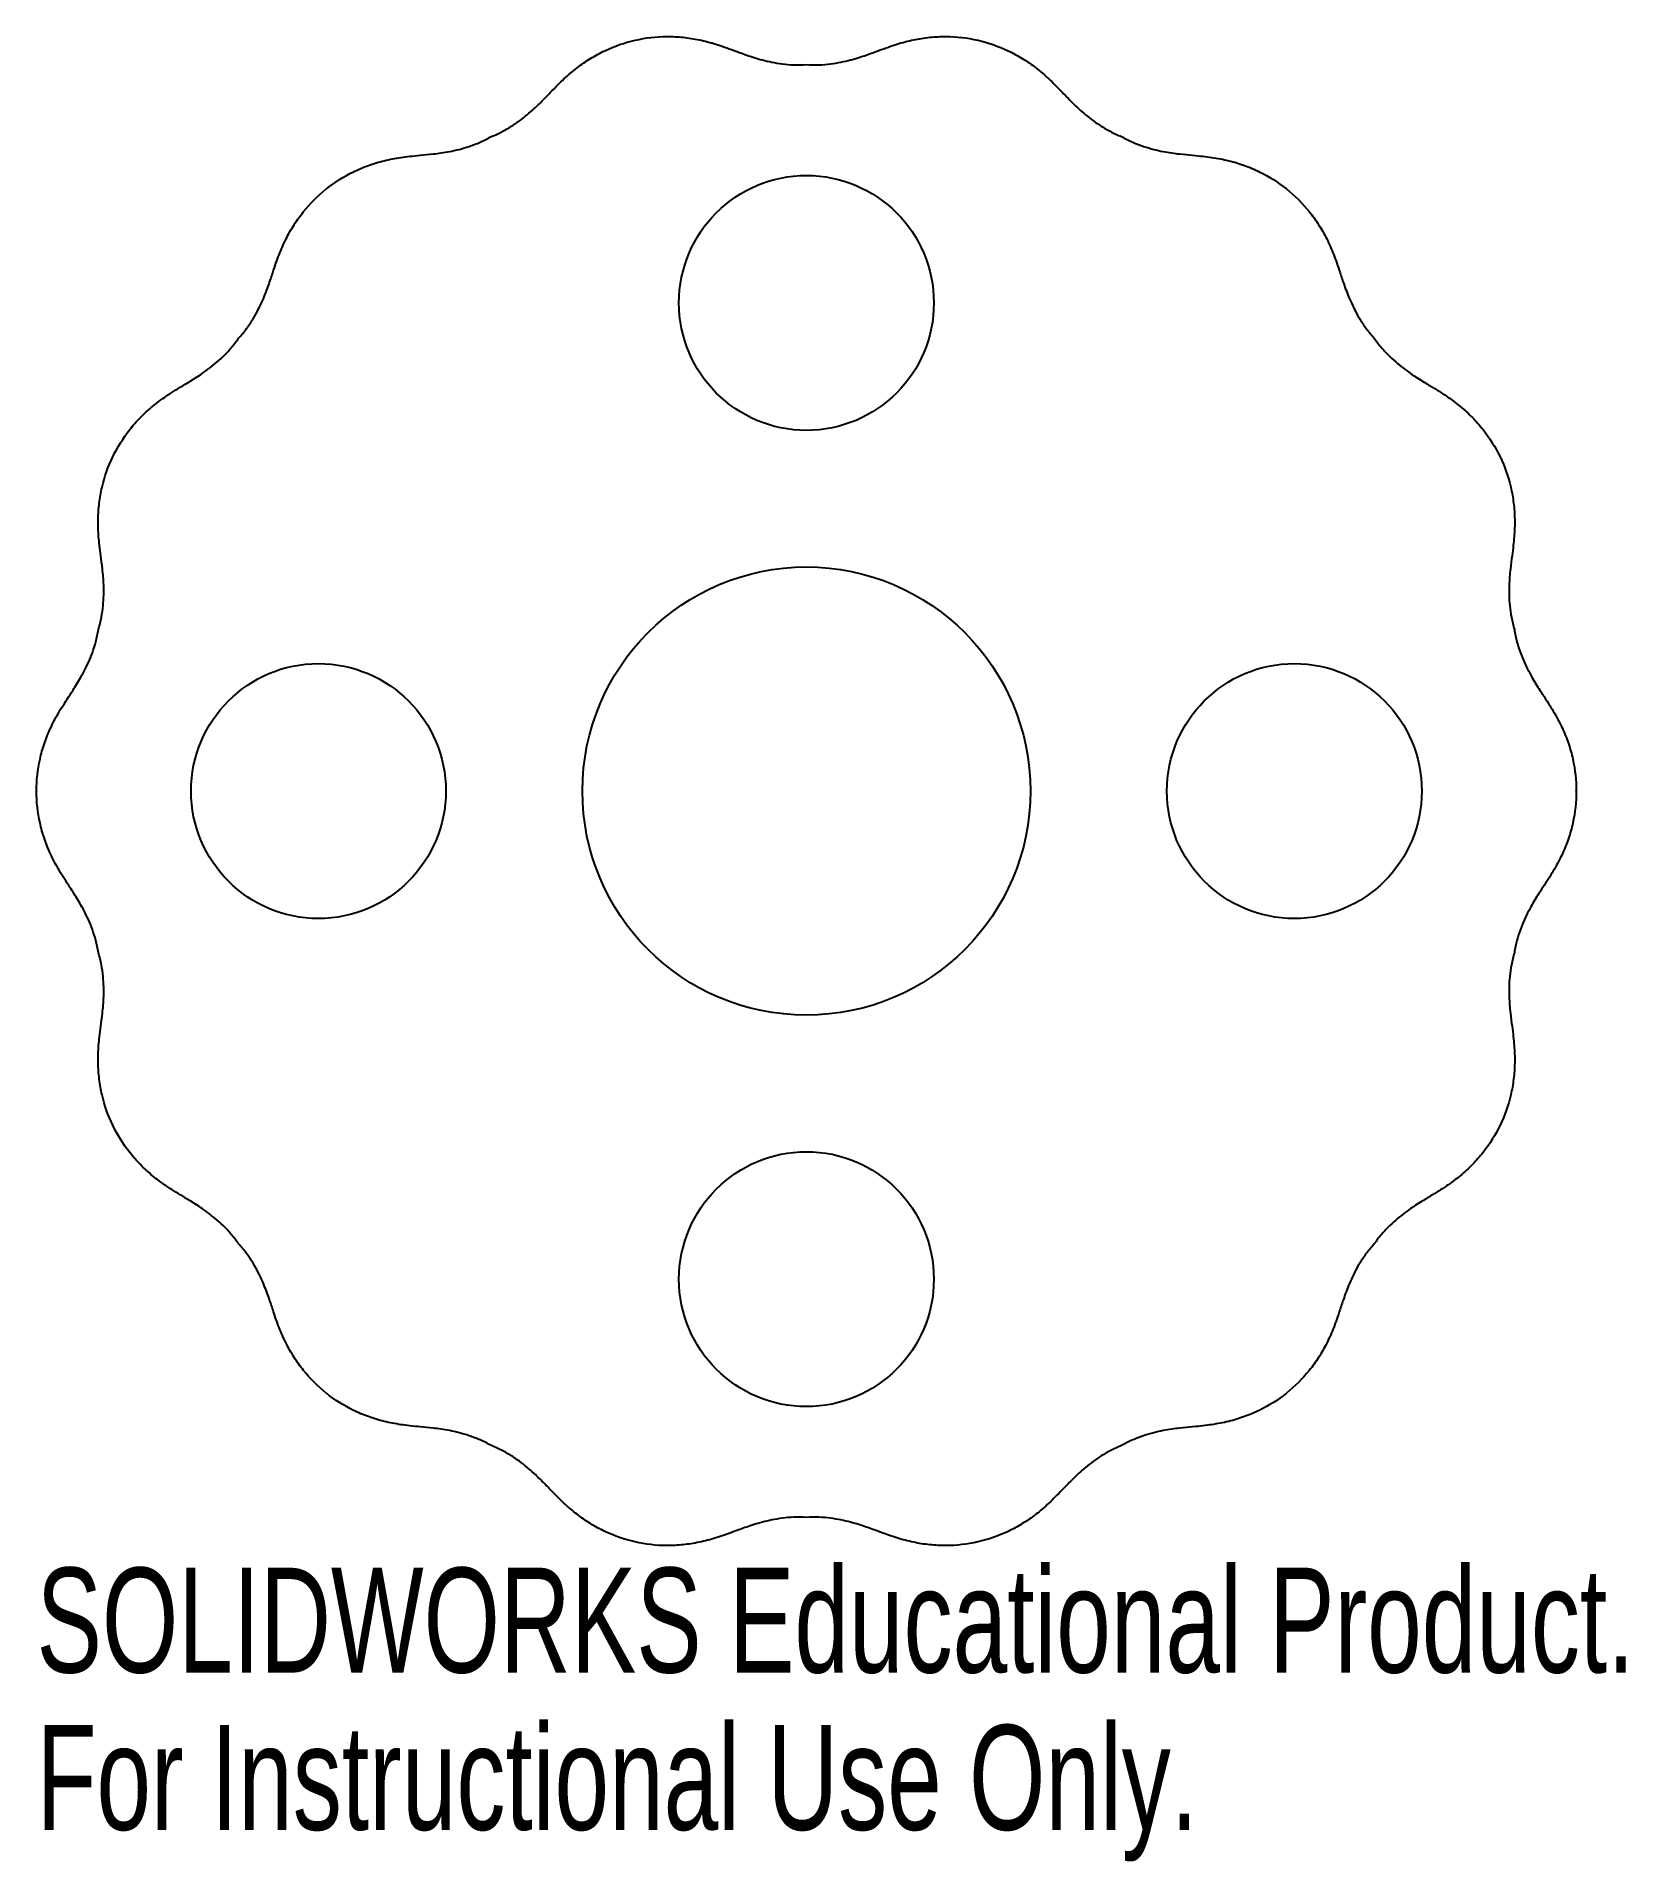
# Model space of a CAD drawing. Header units: millimetres. Extents: x -35.5 to 37.8, y -49.3 to 34.8.
import ezdxf

# ---------------------------------------------------------------- set-up
doc = ezdxf.new("R2010")
doc.units = ezdxf.units.MM
doc.styles.add('SLDTEXTSTYLE0', font='TXT', dxfattribs={"width": 0.7})

msp = doc.modelspace()

# ---------------------------------------------------------------- linework, layer by layer
at = {"color": 7, "linetype": 'Continuous', "lineweight": 25}
for p, q in [((-7.896, 34.611), (-7.903, 34.609)), ((7.903, 34.609), (7.896, 34.611)), ((-22.131, 27.757), (-22.137, 27.753)), ((22.137, 27.753), (22.131, 27.757)), ((-31.983, 15.406), (-31.986, 15.4)), ((31.986, 15.4), (31.983, 15.406)), ((-35.5, 0.004), (-35.5, -0.004)), ((35.5, -0.004), (35.5, 0.004)), ((-31.986, -15.4), (-31.983, -15.406)), ((31.983, -15.406), (31.986, -15.4)), ((-22.137, -27.753), (-22.131, -27.757)), ((22.131, -27.757), (22.137, -27.753)), ((-7.903, -34.609), (-7.896, -34.611)), ((7.896, -34.611), (7.903, -34.609))]:
    msp.add_line(p, q, dxfattribs=at)
for centre, radius in [((0, 22.5), 5.875), ((0, 0), 10.328), ((-22.5, 0), 5.875), ((22.5, 0), 5.875), ((0, -22.5), 5.875)]:
    msp.add_circle(centre, radius, dxfattribs=at)
for points, knots in [([(-14.528, 30.168), (-14.349, 30.24), (-13.99, 30.407), (-13.38, 30.769), (-12.761, 31.251), (-12.216, 31.772), (-11.657, 32.357), (-11.188, 32.833), (-10.577, 33.353), (-9.959, 33.78), (-9.084, 34.256), (-8.383, 34.5), (-7.903, 34.609)], [0.0230107, 0.0230107, 0.0230107, 0.0230107, 0.0535416, 0.0840725, 0.1451343, 0.2061962, 0.267258, 0.3893817, 0.5115053, 0.633629, 0.7557527, 1, 1, 1, 1]), ([(-7.896, 34.611), (-7.416, 34.721), (-6.679, 34.805), (-5.684, 34.756), (-4.942, 34.639), (-4.166, 34.436), (-3.536, 34.21), (-2.78, 33.926), (-2.062, 33.693), (-1.296, 33.527), (-0.588, 33.466), (-0.192, 33.471), (0, 33.484)], [0.0230107, 0.0230107, 0.0230107, 0.0230107, 0.267258, 0.3893817, 0.5115053, 0.633629, 0.7557527, 0.8168145, 0.8778763, 0.9389382, 0.9694691, 1, 1, 1, 1]), ([(0, 33.484), (0.192, 33.471), (0.588, 33.466), (1.296, 33.527), (2.062, 33.693), (2.78, 33.926), (3.536, 34.21), (4.166, 34.436), (4.942, 34.639), (5.684, 34.756), (6.679, 34.805), (7.416, 34.721), (7.896, 34.611)], [0.0230107, 0.0230107, 0.0230107, 0.0230107, 0.0535416, 0.0840725, 0.1451343, 0.2061962, 0.267258, 0.3893817, 0.5115053, 0.633629, 0.7557527, 1, 1, 1, 1]), ([(7.903, 34.609), (8.383, 34.5), (9.084, 34.256), (9.959, 33.78), (10.577, 33.353), (11.188, 32.833), (11.657, 32.357), (12.216, 31.772), (12.761, 31.251), (13.38, 30.769), (13.99, 30.407), (14.349, 30.24), (14.528, 30.168)], [0.0230107, 0.0230107, 0.0230107, 0.0230107, 0.267258, 0.3893817, 0.5115053, 0.633629, 0.7557527, 0.8168145, 0.8778763, 0.9389382, 0.9694691, 1, 1, 1, 1]), ([(-22.131, 27.757), (-21.747, 28.065), (-21.118, 28.46), (-20.201, 28.848), (-19.482, 29.065), (-18.694, 29.218), (-18.029, 29.288), (-17.224, 29.36), (-16.476, 29.462), (-15.714, 29.645), (-15.051, 29.897), (-14.696, 30.073), (-14.528, 30.168)], [0.0230107, 0.0230107, 0.0230107, 0.0230107, 0.267258, 0.3893817, 0.5115053, 0.633629, 0.7557527, 0.8168145, 0.8778763, 0.9389382, 0.9694691, 1, 1, 1, 1]), ([(14.528, 30.168), (14.696, 30.073), (15.051, 29.897), (15.714, 29.645), (16.476, 29.462), (17.224, 29.36), (18.029, 29.288), (18.694, 29.218), (19.482, 29.065), (20.201, 28.848), (21.118, 28.46), (21.747, 28.065), (22.131, 27.757)], [0.0230107, 0.0230107, 0.0230107, 0.0230107, 0.0535416, 0.0840725, 0.1451343, 0.2061962, 0.267258, 0.3893817, 0.5115053, 0.633629, 0.7557527, 1, 1, 1, 1]), ([(-26.179, 20.877), (-26.049, 21.019), (-25.798, 21.326), (-25.405, 21.917), (-25.057, 22.619), (-24.791, 23.326), (-24.542, 24.094), (-24.326, 24.727), (-24.001, 25.461), (-23.63, 26.114), (-23.047, 26.922), (-22.522, 27.446), (-22.137, 27.753)], [0.0230107, 0.0230107, 0.0230107, 0.0230107, 0.0535416, 0.0840725, 0.1451343, 0.2061962, 0.267258, 0.3893817, 0.5115053, 0.633629, 0.7557527, 1, 1, 1, 1]), ([(22.137, 27.753), (22.522, 27.446), (23.047, 26.922), (23.63, 26.114), (24.001, 25.461), (24.326, 24.727), (24.542, 24.094), (24.791, 23.326), (25.057, 22.619), (25.405, 21.917), (25.798, 21.326), (26.049, 21.019), (26.179, 20.877)], [0.0230107, 0.0230107, 0.0230107, 0.0230107, 0.267258, 0.3893817, 0.5115053, 0.633629, 0.7557527, 0.8168145, 0.8778763, 0.9389382, 0.9694691, 1, 1, 1, 1]), ([(-31.983, 15.406), (-31.77, 15.85), (-31.376, 16.479), (-30.717, 17.226), (-30.164, 17.733), (-29.521, 18.214), (-28.951, 18.565), (-28.257, 18.979), (-27.628, 19.395), (-27.021, 19.891), (-26.532, 20.406), (-26.289, 20.719), (-26.179, 20.877)], [0.0230107, 0.0230107, 0.0230107, 0.0230107, 0.267258, 0.3893817, 0.5115053, 0.633629, 0.7557527, 0.8168145, 0.8778763, 0.9389382, 0.9694691, 1, 1, 1, 1]), ([(26.179, 20.877), (26.289, 20.719), (26.532, 20.406), (27.021, 19.891), (27.628, 19.395), (28.257, 18.979), (28.951, 18.565), (29.521, 18.214), (30.164, 17.733), (30.717, 17.226), (31.376, 16.479), (31.77, 15.85), (31.983, 15.406)], [0.0230107, 0.0230107, 0.0230107, 0.0230107, 0.0535416, 0.0840725, 0.1451343, 0.2061962, 0.267258, 0.3893817, 0.5115053, 0.633629, 0.7557527, 1, 1, 1, 1]), ([(-32.645, 7.451), (-32.589, 7.635), (-32.496, 8.021), (-32.399, 8.724), (-32.389, 9.507), (-32.457, 10.259), (-32.566, 11.06), (-32.646, 11.724), (-32.671, 12.526), (-32.62, 13.275), (-32.446, 14.256), (-32.2, 14.956), (-31.986, 15.4)], [0.0230107, 0.0230107, 0.0230107, 0.0230107, 0.0535416, 0.0840725, 0.1451343, 0.2061962, 0.267258, 0.3893817, 0.5115053, 0.633629, 0.7557527, 1, 1, 1, 1]), ([(31.986, 15.4), (32.2, 14.956), (32.446, 14.256), (32.62, 13.275), (32.671, 12.526), (32.646, 11.724), (32.566, 11.06), (32.457, 10.259), (32.389, 9.507), (32.399, 8.724), (32.496, 8.021), (32.589, 7.635), (32.645, 7.451)], [0.0230107, 0.0230107, 0.0230107, 0.0230107, 0.267258, 0.3893817, 0.5115053, 0.633629, 0.7557527, 0.8168145, 0.8778763, 0.9389382, 0.9694691, 1, 1, 1, 1]), ([(-35.5, 0.004), (-35.501, 0.496), (-35.418, 1.234), (-35.15, 2.193), (-34.871, 2.89), (-34.5, 3.601), (-34.139, 4.165), (-33.694, 4.839), (-33.307, 5.487), (-32.975, 6.197), (-32.758, 6.873), (-32.675, 7.261), (-32.645, 7.451)], [0.0230107, 0.0230107, 0.0230107, 0.0230107, 0.267258, 0.3893817, 0.5115053, 0.633629, 0.7557527, 0.8168145, 0.8778763, 0.9389382, 0.9694691, 1, 1, 1, 1]), ([(32.645, 7.451), (32.675, 7.261), (32.758, 6.873), (32.975, 6.197), (33.307, 5.487), (33.694, 4.839), (34.139, 4.165), (34.5, 3.601), (34.871, 2.89), (35.15, 2.193), (35.418, 1.234), (35.501, 0.496), (35.5, 0.004)], [0.0230107, 0.0230107, 0.0230107, 0.0230107, 0.0535416, 0.0840725, 0.1451343, 0.2061962, 0.267258, 0.3893817, 0.5115053, 0.633629, 0.7557527, 1, 1, 1, 1]), ([(-32.645, -7.451), (-32.675, -7.261), (-32.758, -6.873), (-32.975, -6.197), (-33.307, -5.487), (-33.694, -4.839), (-34.139, -4.165), (-34.5, -3.601), (-34.871, -2.89), (-35.15, -2.193), (-35.418, -1.234), (-35.501, -0.496), (-35.5, -0.004)], [0.0230107, 0.0230107, 0.0230107, 0.0230107, 0.0535416, 0.0840725, 0.1451343, 0.2061962, 0.267258, 0.3893817, 0.5115053, 0.633629, 0.7557527, 1, 1, 1, 1]), ([(35.5, -0.004), (35.501, -0.496), (35.418, -1.234), (35.15, -2.193), (34.871, -2.89), (34.5, -3.601), (34.139, -4.165), (33.694, -4.839), (33.307, -5.487), (32.975, -6.197), (32.758, -6.873), (32.675, -7.261), (32.645, -7.451)], [0.0230107, 0.0230107, 0.0230107, 0.0230107, 0.267258, 0.3893817, 0.5115053, 0.633629, 0.7557527, 0.8168145, 0.8778763, 0.9389382, 0.9694691, 1, 1, 1, 1]), ([(-31.986, -15.4), (-32.2, -14.956), (-32.446, -14.256), (-32.62, -13.275), (-32.671, -12.526), (-32.646, -11.724), (-32.566, -11.06), (-32.457, -10.259), (-32.389, -9.507), (-32.399, -8.724), (-32.496, -8.021), (-32.589, -7.635), (-32.645, -7.451)], [0.0230107, 0.0230107, 0.0230107, 0.0230107, 0.267258, 0.3893817, 0.5115053, 0.633629, 0.7557527, 0.8168145, 0.8778763, 0.9389382, 0.9694691, 1, 1, 1, 1]), ([(32.645, -7.451), (32.589, -7.635), (32.496, -8.021), (32.399, -8.724), (32.389, -9.507), (32.457, -10.259), (32.566, -11.06), (32.646, -11.724), (32.671, -12.526), (32.62, -13.275), (32.446, -14.256), (32.2, -14.956), (31.986, -15.4)], [0.0230107, 0.0230107, 0.0230107, 0.0230107, 0.0535416, 0.0840725, 0.1451343, 0.2061962, 0.267258, 0.3893817, 0.5115053, 0.633629, 0.7557527, 1, 1, 1, 1]), ([(-26.179, -20.877), (-26.289, -20.719), (-26.532, -20.406), (-27.021, -19.891), (-27.628, -19.395), (-28.257, -18.979), (-28.951, -18.565), (-29.521, -18.214), (-30.164, -17.733), (-30.717, -17.226), (-31.376, -16.479), (-31.77, -15.85), (-31.983, -15.406)], [0.0230107, 0.0230107, 0.0230107, 0.0230107, 0.0535416, 0.0840725, 0.1451343, 0.2061962, 0.267258, 0.3893817, 0.5115053, 0.633629, 0.7557527, 1, 1, 1, 1]), ([(31.983, -15.406), (31.77, -15.85), (31.376, -16.479), (30.717, -17.226), (30.164, -17.733), (29.521, -18.214), (28.951, -18.565), (28.257, -18.979), (27.628, -19.395), (27.021, -19.891), (26.532, -20.406), (26.289, -20.719), (26.179, -20.877)], [0.0230107, 0.0230107, 0.0230107, 0.0230107, 0.267258, 0.3893817, 0.5115053, 0.633629, 0.7557527, 0.8168145, 0.8778763, 0.9389382, 0.9694691, 1, 1, 1, 1]), ([(-22.137, -27.753), (-22.522, -27.446), (-23.047, -26.922), (-23.63, -26.114), (-24.001, -25.461), (-24.326, -24.727), (-24.542, -24.094), (-24.791, -23.326), (-25.057, -22.619), (-25.405, -21.917), (-25.798, -21.326), (-26.049, -21.019), (-26.179, -20.877)], [0.0230107, 0.0230107, 0.0230107, 0.0230107, 0.267258, 0.3893817, 0.5115053, 0.633629, 0.7557527, 0.8168145, 0.8778763, 0.9389382, 0.9694691, 1, 1, 1, 1]), ([(26.179, -20.877), (26.049, -21.019), (25.798, -21.326), (25.405, -21.917), (25.057, -22.619), (24.791, -23.326), (24.542, -24.094), (24.326, -24.727), (24.001, -25.461), (23.63, -26.114), (23.047, -26.922), (22.522, -27.446), (22.137, -27.753)], [0.0230107, 0.0230107, 0.0230107, 0.0230107, 0.0535416, 0.0840725, 0.1451343, 0.2061962, 0.267258, 0.3893817, 0.5115053, 0.633629, 0.7557527, 1, 1, 1, 1]), ([(-14.528, -30.168), (-14.696, -30.073), (-15.051, -29.897), (-15.714, -29.645), (-16.476, -29.462), (-17.224, -29.36), (-18.029, -29.288), (-18.694, -29.218), (-19.482, -29.065), (-20.201, -28.848), (-21.118, -28.46), (-21.747, -28.065), (-22.131, -27.757)], [0.0230107, 0.0230107, 0.0230107, 0.0230107, 0.0535416, 0.0840725, 0.1451343, 0.2061962, 0.267258, 0.3893817, 0.5115053, 0.633629, 0.7557527, 1, 1, 1, 1]), ([(22.131, -27.757), (21.747, -28.065), (21.118, -28.46), (20.201, -28.848), (19.482, -29.065), (18.694, -29.218), (18.029, -29.288), (17.224, -29.36), (16.476, -29.462), (15.714, -29.645), (15.051, -29.897), (14.696, -30.073), (14.528, -30.168)], [0.0230107, 0.0230107, 0.0230107, 0.0230107, 0.267258, 0.3893817, 0.5115053, 0.633629, 0.7557527, 0.8168145, 0.8778763, 0.9389382, 0.9694691, 1, 1, 1, 1]), ([(-7.903, -34.609), (-8.383, -34.5), (-9.084, -34.256), (-9.959, -33.78), (-10.577, -33.353), (-11.188, -32.833), (-11.657, -32.357), (-12.216, -31.772), (-12.761, -31.251), (-13.38, -30.769), (-13.99, -30.407), (-14.349, -30.24), (-14.528, -30.168)], [0.0230107, 0.0230107, 0.0230107, 0.0230107, 0.267258, 0.3893817, 0.5115053, 0.633629, 0.7557527, 0.8168145, 0.8778763, 0.9389382, 0.9694691, 1, 1, 1, 1]), ([(14.528, -30.168), (14.349, -30.24), (13.99, -30.407), (13.38, -30.769), (12.761, -31.251), (12.216, -31.772), (11.657, -32.357), (11.188, -32.833), (10.577, -33.353), (9.959, -33.78), (9.084, -34.256), (8.383, -34.5), (7.903, -34.609)], [0.0230107, 0.0230107, 0.0230107, 0.0230107, 0.0535416, 0.0840725, 0.1451343, 0.2061962, 0.267258, 0.3893817, 0.5115053, 0.633629, 0.7557527, 1, 1, 1, 1]), ([(0, -33.484), (-0.192, -33.471), (-0.588, -33.466), (-1.296, -33.527), (-2.062, -33.693), (-2.78, -33.926), (-3.536, -34.21), (-4.166, -34.436), (-4.942, -34.639), (-5.684, -34.756), (-6.679, -34.805), (-7.416, -34.721), (-7.896, -34.611)], [0.0230107, 0.0230107, 0.0230107, 0.0230107, 0.0535416, 0.0840725, 0.1451343, 0.2061962, 0.267258, 0.3893817, 0.5115053, 0.633629, 0.7557527, 1, 1, 1, 1]), ([(7.896, -34.611), (7.416, -34.721), (6.679, -34.805), (5.684, -34.756), (4.942, -34.639), (4.166, -34.436), (3.536, -34.21), (2.78, -33.926), (2.062, -33.693), (1.296, -33.527), (0.588, -33.466), (0.192, -33.471), (0, -33.484)], [0.0230107, 0.0230107, 0.0230107, 0.0230107, 0.267258, 0.3893817, 0.5115053, 0.633629, 0.7557527, 0.8168145, 0.8778763, 0.9389382, 0.9694691, 1, 1, 1, 1])]:
    msp.add_open_spline(points, degree=3, knots=knots, dxfattribs=at)

# ---------------------------------------------------------------- texts
at = {"color": 7, "linetype": 'Continuous', "char_height": 4.83362, "attachment_point": 1, "style": 'SLDTEXTSTYLE0'}
for s, insert in [('SOLIDWORKS Educational Product.', (-35.5, -35.799)), ('For Instructional Use Only.', (-35.5, -43.049))]:
    msp.add_mtext(s, dxfattribs=dict(at, insert=insert))

doc.saveas('drawing.dxf')
